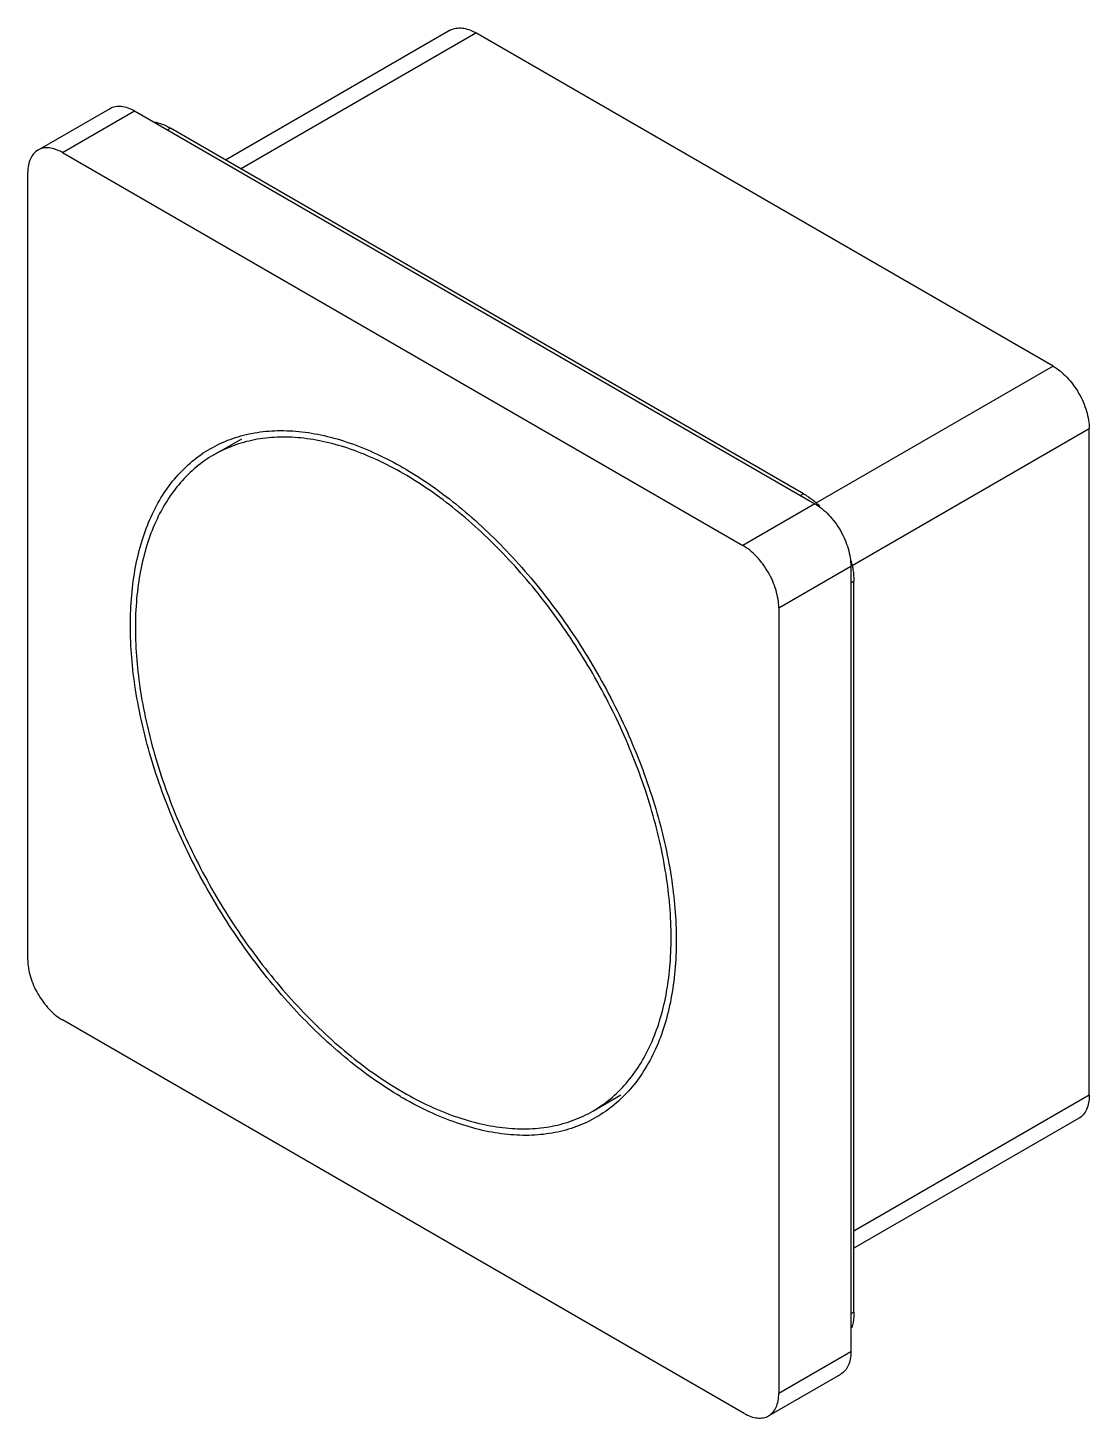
# Model space of a CAD drawing. Header units: millimetres. Extents: x 15 to 120, y 26 to 162.
import ezdxf

# ---------------------------------------------------------------- set-up
doc = ezdxf.new("R2010")
doc.units = ezdxf.units.MM
doc.header["$LTSCALE"] = 12.248285
doc.layers.get('0').update_dxf_attribs({"linetype": 'CONTINUOUS'})

msp = doc.modelspace()

# ---------------------------------------------------------------- linework, layer by layer
at = {"color": 7, "linetype": 'CONTINUOUS'}
for p, q in [((56.85, 162.11), (34.81, 149.39)), ((36.28, 148.54), (59.35, 161.87)), ((115.97, 129.18), (59.35, 161.87)), ((16.41, 150.36), (23.48, 154.44)), ((18.8, 150.12), (25.87, 154.21)), ((25.87, 154.21), (92.6, 115.68)), ((29.1, 152.34), (29.4, 152.52)), ((91.48, 116.67), (29.4, 152.52)), ((18.8, 150.12), (85.53, 111.6)), ((15.41, 70.95), (15.41, 148.17)), ((115.97, 129.18), (92.71, 115.75)), ((96.25, 109.63), (119.51, 123.06)), ((119.51, 57.68), (119.51, 123.06)), ((33.66, 120.48), (36.4, 122.06)), ((91.48, 116.67), (91.18, 116.5)), ((92.6, 115.68), (85.53, 111.6)), ((89.06, 105.48), (96.13, 109.57)), ((96.13, 109.56), (96.13, 32.51)), ((96.13, 107.93), (96.43, 108.1)), ((96.43, 36.41), (96.43, 108.1)), ((89.06, 105.48), (89.06, 28.43)), ((85.67, 26.47), (18.8, 65.08)), ((70.82, 56.12), (73.56, 57.7)), ((119.51, 57.68), (96.43, 44.35)), ((118.47, 55.39), (96.43, 42.66)), ((96.43, 36.41), (96.13, 36.24)), ((96.13, 32.51), (89.06, 28.43)), ((88.07, 26.23), (95.14, 30.32))]:
    msp.add_line(p, q, dxfattribs=at)
for centre, radius, start, end in [((34.31, 88.16), 35.86, 59.5122, 60), ((86.82, 109.04), 8.95, 48.9264, 49.8976), ((86.52, 108.7), 9.41, 45.8004, 48.9176), ((86.92, 107.76), 9.54, 11.1042, 14.1792), ((70.17, 88.44), 35.86, 239.5123, 239.9999)]:
    msp.add_arc(centre, radius, start, end, dxfattribs=at)
for points, knots in [([(56.85, 162.11), (57.02, 162.21), (57.4, 162.35), (58.03, 162.36), (58.7, 162.2), (59.14, 161.99), (59.35, 161.87)], [0, 0, 0, 0, 0.217776, 0.450933, 0.710226, 1, 1, 1, 1]), ([(23.48, 154.44), (23.63, 154.54), (24, 154.67), (24.6, 154.68), (25.25, 154.53), (25.66, 154.33), (25.87, 154.21)], [0, 0, 0, 0, 0.217763, 0.450915, 0.710217, 1, 1, 1, 1]), ([(27.91, 153.11), (28.03, 153.08), (28.55, 152.95), (29.04, 152.72), (29.4, 152.52)], [0, 0, 0, 0, 0.234502, 1, 1, 1, 1]), ([(16.41, 150.36), (16.25, 150.27), (15.95, 150.02), (15.64, 149.51), (15.45, 148.87), (15.41, 148.41), (15.41, 148.17)], [0, 0, 0, 0, 0.217762, 0.450914, 0.710216, 1, 1, 1, 1]), ([(18.8, 150.12), (18.59, 150.25), (18.17, 150.44), (17.53, 150.6), (16.93, 150.58), (16.56, 150.45), (16.41, 150.36)], [0, 0, 0, 0, 0.289783, 0.549085, 0.782237, 1, 1, 1, 1]), ([(115.97, 129.18), (116.22, 129.04), (116.69, 128.7), (117.35, 128.09), (117.96, 127.36), (118.49, 126.55), (118.93, 125.68), (119.25, 124.79), (119.46, 123.92), (119.51, 123.33), (119.51, 123.06)], [0, 0, 0, 0, 0.114146, 0.237335, 0.366975, 0.499998, 0.633021, 0.762662, 0.885852, 1, 1, 1, 1]), ([(33.31, 121.08), (33.93, 121.44), (35.25, 122.06), (37.38, 122.65), (39.65, 122.9), (42.04, 122.82), (44.53, 122.4), (47.08, 121.66), (49.68, 120.59), (51.38, 119.7), (52.24, 119.21)], [0, 0, 0, 0, 0.108013, 0.218063, 0.332001, 0.45136, 0.577279, 0.710494, 0.851416, 1, 1, 1, 1]), ([(52.24, 118.64), (51.4, 119.12), (49.73, 120), (47.18, 121.04), (44.67, 121.77), (42.23, 122.18), (39.89, 122.26), (37.66, 122.01), (35.56, 121.43), (34.27, 120.83), (33.66, 120.48)], [0, 0, 0, 0, 0.148584, 0.289506, 0.422721, 0.54864, 0.667999, 0.781937, 0.891987, 1, 1, 1, 1]), ([(25.47, 103.75), (25.47, 104.74), (25.55, 106.66), (25.93, 109.45), (26.56, 112.03), (27.44, 114.39), (28.56, 116.5), (29.92, 118.34), (31.5, 119.89), (32.69, 120.73), (33.31, 121.08)], [0, 0, 0, 0, 0.148585, 0.289507, 0.422722, 0.548641, 0.668, 0.781938, 0.891987, 1, 1, 1, 1]), ([(33.66, 120.48), (33.05, 120.12), (31.88, 119.31), (30.33, 117.78), (29, 115.98), (27.9, 113.9), (27.03, 111.59), (26.41, 109.05), (26.04, 106.32), (25.96, 104.43), (25.96, 103.47)], [0, 0, 0, 0, 0.108013, 0.218062, 0.332, 0.451359, 0.577278, 0.710493, 0.851415, 1, 1, 1, 1]), ([(78.51, 73.13), (78.51, 75.21), (78.13, 79.53), (76.61, 86.05), (74.19, 92.65), (70.93, 99.09), (66.98, 105.13), (62.48, 110.53), (57.59, 115.11), (54.04, 117.6), (52.24, 118.64)], [0, 0, 0, 0, 0.114158, 0.237327, 0.366977, 0.500001, 0.633025, 0.762675, 0.885843, 1, 1, 1, 1]), ([(52.5, 119.06), (54.32, 117.98), (57.91, 115.43), (62.85, 110.76), (67.4, 105.26), (71.38, 99.13), (74.65, 92.61), (77.1, 85.92), (78.63, 79.32), (79.01, 74.95), (79.01, 72.84)], [0, 0, 0, 0, 0.114541, 0.23793, 0.367648, 0.500615, 0.633496, 0.762965, 0.885963, 1, 1, 1, 1]), ([(91.48, 116.67), (91.58, 116.62), (91.96, 116.38), (92.33, 116.11), (92.59, 115.89)], [0, 0, 0, 0, 0.240414, 1, 1, 1, 1]), ([(92.6, 115.68), (92.85, 115.54), (93.32, 115.21), (93.98, 114.59), (94.59, 113.87), (95.12, 113.05), (95.55, 112.19), (95.88, 111.3), (96.08, 110.42), (96.13, 109.84), (96.13, 109.56)], [0, 0, 0, 0, 0.114142, 0.237328, 0.366971, 0.499999, 0.633027, 0.76267, 0.885857, 1, 1, 1, 1]), ([(89.06, 105.48), (89.06, 105.76), (89.01, 106.34), (88.81, 107.22), (88.48, 108.11), (88.05, 108.97), (87.51, 109.78), (86.91, 110.51), (86.25, 111.12), (85.77, 111.46), (85.53, 111.6)], [0, 0, 0, 0, 0.114143, 0.23733, 0.366973, 0.500001, 0.633029, 0.762672, 0.885858, 1, 1, 1, 1]), ([(96.28, 109.6), (96.3, 109.47), (96.39, 108.97), (96.43, 108.47), (96.43, 108.1)], [0, 0, 0, 0, 0.260137, 1, 1, 1, 1]), ([(51.97, 57.54), (50.15, 58.61), (46.56, 61.17), (41.63, 65.84), (37.08, 71.33), (33.1, 77.46), (29.82, 83.99), (27.38, 90.68), (25.85, 97.28), (25.47, 101.65), (25.47, 103.75)], [0, 0, 0, 0, 0.114541, 0.23793, 0.367648, 0.500615, 0.633496, 0.762965, 0.885963, 1, 1, 1, 1]), ([(25.96, 103.47), (25.96, 101.39), (26.35, 97.07), (27.86, 90.55), (30.29, 83.94), (33.54, 77.5), (37.49, 71.47), (42, 66.06), (46.89, 61.49), (50.44, 59), (52.24, 57.96)], [0, 0, 0, 0, 0.114158, 0.237327, 0.366977, 0.500001, 0.633025, 0.762675, 0.885843, 1, 1, 1, 1]), ([(70.82, 56.12), (71.43, 56.47), (72.6, 57.29), (74.14, 58.81), (75.48, 60.62), (76.58, 62.69), (77.44, 65.01), (78.06, 67.54), (78.43, 70.27), (78.51, 72.16), (78.51, 73.13)], [0, 0, 0, 0, 0.108013, 0.218062, 0.332, 0.451359, 0.577278, 0.710493, 0.851415, 1, 1, 1, 1]), ([(79.01, 72.84), (79.01, 71.86), (78.93, 69.93), (78.55, 67.15), (77.92, 64.57), (77.04, 62.21), (75.91, 60.1), (74.56, 58.25), (72.98, 56.7), (71.79, 55.87), (71.17, 55.51)], [0, 0, 0, 0, 0.148585, 0.289507, 0.422722, 0.548641, 0.668, 0.781938, 0.891987, 1, 1, 1, 1]), ([(15.41, 70.95), (15.41, 70.68), (15.46, 70.13), (15.66, 69.28), (15.97, 68.43), (16.39, 67.6), (16.9, 66.82), (17.48, 66.12), (18.11, 65.53), (18.57, 65.21), (18.8, 65.08)], [0, 0, 0, 0, 0.114143, 0.237331, 0.366973, 0.500001, 0.633029, 0.762671, 0.885858, 1, 1, 1, 1]), ([(52.24, 57.96), (53.08, 57.48), (54.75, 56.6), (57.3, 55.56), (59.81, 54.83), (62.24, 54.42), (64.59, 54.33), (66.82, 54.58), (68.91, 55.16), (70.21, 55.77), (70.82, 56.12)], [0, 0, 0, 0, 0.148584, 0.289506, 0.422721, 0.54864, 0.667999, 0.781937, 0.891987, 1, 1, 1, 1]), ([(71.17, 55.51), (70.55, 55.15), (69.23, 54.54), (67.1, 53.95), (64.82, 53.69), (62.43, 53.78), (59.95, 54.19), (57.4, 54.94), (54.8, 56), (53.09, 56.89), (52.24, 57.39)], [0, 0, 0, 0, 0.108013, 0.218063, 0.332001, 0.45136, 0.577279, 0.710493, 0.851416, 1, 1, 1, 1]), ([(119.51, 57.68), (119.51, 57.42), (119.47, 56.94), (119.28, 56.28), (118.95, 55.74), (118.64, 55.48), (118.47, 55.39)], [0, 0, 0, 0, 0.289776, 0.54907, 0.782226, 1, 1, 1, 1]), ([(96.43, 36.41), (96.43, 36.27), (96.42, 35.73), (96.33, 35.2), (96.2, 34.83)], [0, 0, 0, 0, 0.266052, 1, 1, 1, 1]), ([(96.13, 32.51), (96.13, 32.27), (96.1, 31.81), (95.91, 31.17), (95.6, 30.66), (95.3, 30.41), (95.14, 30.32)], [0, 0, 0, 0, 0.289784, 0.549086, 0.782238, 1, 1, 1, 1]), ([(88.07, 26.23), (88.23, 26.33), (88.52, 26.57), (88.84, 27.09), (89.03, 27.72), (89.06, 28.19), (89.06, 28.43)], [0, 0, 0, 0, 0.217762, 0.450914, 0.710216, 1, 1, 1, 1]), ([(85.67, 26.47), (85.88, 26.35), (86.3, 26.15), (86.95, 26), (87.55, 26.01), (87.91, 26.14), (88.07, 26.23)], [0, 0, 0, 0, 0.289783, 0.549085, 0.782237, 1, 1, 1, 1])]:
    msp.add_open_spline(points, degree=3, knots=knots, dxfattribs=at)

doc.saveas('drawing.dxf')
